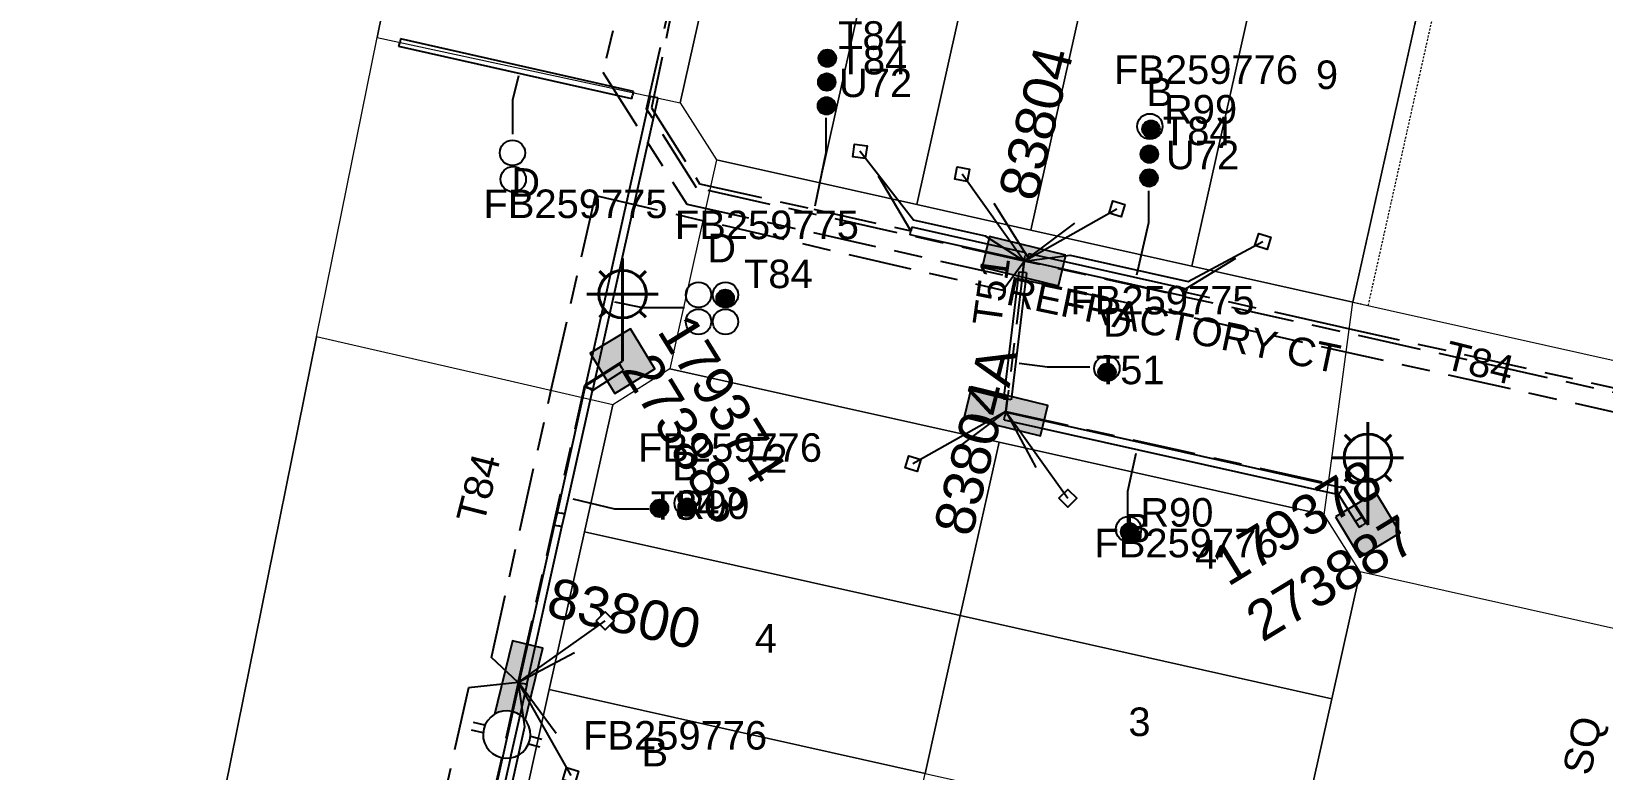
# Model space of a CAD drawing. Header units: metres. Extents: x 311347 to 316656, y 6252667 to 6255486.
# Drawn here: x 314543.3 to 314642.3, y 6254763.3 to 6254809.8 of the extents above; entities that cross this region are included whole.
import ezdxf
from ezdxf.enums import TextEntityAlignment as Align

# ---------------------------------------------------------------- set-up
doc = ezdxf.new("R2010")
doc.units = ezdxf.units.M
for name, pattern in [('Cable Exist UG', [8.2, 4, -1.2, 1.8, -1.2]), ('HIDDEN', [0.375, 0.25, -0.125]), ('HIDDEN2', [0.1875, 0.125, -0.0625])]:
    doc.linetypes.add(name, pattern=pattern)
doc.layers.get('0').update_dxf_attribs({"color": 6})
for name, color, linetype, lineweight in [('Cadastre Buildings_SP_EXT', 9, 'Continuous', 5), ('Cadastre Land Parcels_SP_EXT', 9, 'Continuous', 5), ('Cadastre Other Property_SP_EXT', 9, 'HIDDEN', 5), ('Cadastre Roads_SP_EXT', 7, 'Continuous', 5)]:
    doc.layers.add(name, color=color, linetype=linetype, lineweight=lineweight)
for name, color, linetype in [('Duct_SP_EXT', 7, 'Continuous'), ('Equip_LV_EXT', 7, 'Continuous'), ('Equip_SP_SL_EXT', 7, 'Continuous'), ('Mains_HV_EXT', 7, 'Continuous'), ('Mains_LV_EXT', 7, 'Continuous'), ('Mains_LV_SL_EXT', 7, 'Continuous'), ('Services_SP_EXT', 7, 'Continuous'), ('SupportsUG_SP_LV_EXT', 7, 'Continuous'), ('SupportsUG_SP_LV_SL_EXT', 7, 'Continuous'), ('Trench_SP_EXT', 7, 'Continuous')]:
    doc.layers.add(name, color=color, linetype=linetype)
doc.styles.add('COLUMN_LABEL', font='arial.ttf')
doc.styles.add('iecARIAL', font='arial.ttf', dxfattribs={"height": 2})
doc.styles.add('POLE_LABEL', font='arial.ttf')
doc.styles.get("Standard").update_dxf_attribs({"font": 'arial.ttf'})

# ---------------------------------------------------------------- blocks, each defined once
blk = doc.blocks.new('COLUMN_EXT')
blk.add_hatch(color=256).paths.add_polyline_path([(-1.485, 1.485), (-1.485, -1.485), (1.485, -1.485), (1.485, 1.485)])
blk.add_lwpolyline([(-1.485, -1.485), (1.485, -1.485), (1.485, 1.485), (-1.485, 1.485)], close=True)
for tag, height, style, flags, p in [('ASSET_NUM', 2.5, 'COLUMN_LABEL', 8, (2, 2)), ('STRUCTURE_PLANT_NUMBER', 0.2, 'POLE_LABEL', 9, (1.813, 0.031)), ('STREET_CODE', 0.2, 'COLUMN_LABEL', 9, (1.813, -0.2))]:
    blk.add_attdef(tag, text='', height=height, dxfattribs=dict(style=style, flags=flags)).set_placement(p, align=Align.MIDDLE_LEFT)
at = {"flags": 9}
for tag, p in [('OWNED_BY', (1.813, -0.6)), ('STATE', (1.813, -0.8)), ('COLUMN_TYPE', (1.813, -0.4)), ('USAGE', (1.813, -1)), ('STREETNAME', (1.813, -1.6)), ('SUBURB', (1.813, -1.8)), ('LEGEND', (1.813, -1.2)), ('LOCATION', (1.813, -1.4)), ('NOTES', (1.813, -2))]:
    blk.add_attdef(tag, text='', height=0.2, dxfattribs=at).set_placement(p, align=Align.MIDDLE_LEFT)
at = {"flags": 1}
blk.add_attdef('Z', (1.813, -2.351), '', height=0.2, dxfattribs=at)
blk = doc.blocks.new('PILLAR_EXT')
blk.add_hatch(color=256).paths.add_polyline_path([(-2.475, 0.99), (-2.475, -0.99), (2.475, -0.99), (2.475, 0.99)])
blk.add_lwpolyline([(-2.475, -0.99), (2.475, -0.99), (2.475, 0.99), (-2.475, 0.99)], close=True)
at = {"style": 'iecARIAL', "flags": 8}
blk.add_attdef('ASSET_NUM', (1.5, 3.5), '', height=2.5, dxfattribs=at)
for tag, p, flags in [('OWNED_BY', (0, -0.2), 9), ('STATE', (0, -0.4), 9), ('SUPPORT_TYPE', (0, -0.6), 9), ('USAGE', (0, -0.8), 9), ('LEGEND', (0, -1), 9), ('STREETNAME', (0, -1.8), 9), ('SUBURB', (0, -2), 1), ('LOCATION', (0, -1.2), 9), ('NOTES', (0, -1.4), 9), ('PARENT', (0, -1.6), 9)]:
    blk.add_attdef(tag, p, '', height=0.2, dxfattribs=dict(flags=flags))
blk = doc.blocks.new('DUCT_EXT')
blk.add_circle((0, 0.8), 0.8)
at = {"flags": 1}
blk.add_attdef('Z', (0, 0), '', height=0.2, dxfattribs=at)
at = {"flags": 9}
for tag, p in [('DUCT_CODE', (0, 0)), ('XSECT_TYPE', (0, -0.2)), ('STATE', (0, -0.6)), ('FB_REFERENCE', (0, -0.4)), ('NOTES', (0, -0.8))]:
    blk.add_attdef(tag, text='', height=0.2, dxfattribs=at).set_placement(p, align=Align.MIDDLE_LEFT)
blk = doc.blocks.new('SL_LANTERN_EXT')
at = {"lineweight": 40}
for p, q in [((0, 1.968), (0, 6.468)), ((-1.459, 5.676), (-1.061, 5.278)), ((1.458, 5.676), (1.06, 5.278)), ((-2.25, 4.218), (2.25, 4.218)), ((-1.459, 2.759), (-1.061, 3.157)), ((1.458, 2.759), (1.06, 3.157)), ((0, 0), (0, 2.721))]:
    blk.add_line(p, q, dxfattribs=at)
blk.add_circle((0, 4.218), 1.5, dxfattribs=at)
at = {"style": 'iecARIAL', "flags": 8}
blk.add_attdef('ASSET_NUM', (1.5, 1.5), '', height=2.5, dxfattribs=at)
for tag, p, height, flags in [('CONSTRUCTED_VOLTAGE', (0.981, -0.653), 0.2, 9), ('CONTROL_TYPE', (0.981, -0.853), 0.2, 9), ('LANTERN_PURPOSE', (0.981, -1.053), 0.2, 9), ('LNUMBER', (2.181, -3.253), 2.5, 8), ('OPERATING_VOLTAGE', (0.981, -1.653), 0.2, 9), ('ORIENTATION', (0.981, -1.853), 0.2, 9), ('OWNED_BY', (0.981, -2.053), 0.2, 9), ('LANTERN_TYPE', (0.981, -1.253), 0.2, 9), ('NO_PHASES', (0.981, -1.453), 0.2, 9), ('STATE', (0.981, -2.253), 0.2, 9), ('CEXIST', (0.981, -2.653), 0.2, 9), ('CNEW', (0.981, -2.853), 0.2, 9), ('CNUMBER', (0.981, -3.053), 0.2, 9), ('USAGE', (0.981, -2.453), 0.2, 9), ('CREMOVE', (0.981, -3.253), 0.2, 9), ('CREPLACE', (0.981, -3.453), 0.2, 9), ('LKINGHEIGHT', (0.981, -3.653), 0.2, 9), ('LBRACKET', (0.981, -3.853), 0.2, 9), ('LBRACKETVOCAB', (0.981, -4.053), 0.2, 9), ('LCATEGORY', (0.981, -4.253), 0.2, 9), ('LCHARGE1', (0.981, -4.453), 0.2, 9), ('LCHARGE1PERCENT', (0.981, -4.653), 0.2, 9), ('LCHARGE2', (0.981, -4.853), 0.2, 9), ('LCHARGE2PERCENT', (0.981, -5.053), 0.2, 9), ('LCHARGE3', (0.981, -5.253), 0.2, 9), ('LCHARGE3PERCENT', (0.981, -5.453), 0.2, 9), ('LEXIST', (0.981, -5.653), 0.2, 9), ('LLAMP', (0.981, -5.853), 0.2, 9), ('LLAMPVOCAB', (0.981, -6.053), 0.2, 9), ('LMAST', (0.981, -6.253), 0.2, 9), ('LMASTVOCAB', (0.981, -6.453), 0.2, 9), ('LNEW', (0.981, -6.653), 0.2, 9), ('LANTNUMBER', (0.981, -6.853), 0.2, 9), ('LOUTREACH', (0.981, -7.253), 0.2, 9), ('LOUTREACHVOCAB', (0.981, -7.453), 0.2, 9), ('LRATECODE', (0.981, -7.653), 0.2, 9), ('LREMOVE', (0.981, -7.853), 0.2, 9), ('LREPLACE', (0.981, -8.053), 0.2, 9), ('LTYPE', (0.981, -8.253), 0.2, 9), ('LTYPEVOCAB', (0.981, -8.453), 0.2, 9), ('LEGEND', (0.981, -8.653), 0.2, 9), ('LOCATION', (0.981, -8.853), 0.2, 9), ('NOTES', (0.981, -9.053), 0.2, 9), ('STREETNAME', (0.981, -9.253), 0.2, 9), ('SUBURB', (0.981, -9.453), 0.2, 1)]:
    blk.add_attdef(tag, p, '', height=height, dxfattribs=dict(flags=flags))
blk = doc.blocks.new('CCP_EXT')
at = {"flags": 9}
for tag, p in [('STATE', (0, -1.8)), ('USAGE', (0, -1.2)), ('LEGEND', (0, -1.4)), ('LIFE_SUPPORT', (0, -1.6)), ('NOTES', (0, -2))]:
    blk.add_attdef(tag, text='', height=0.2, dxfattribs=at).set_placement(p, align=Align.MIDDLE_LEFT)
blk.add_wipeout([(0, 0.566), (0.566, 0), (0, -0.566), (-0.566, 0)])
blk.add_lwpolyline([(-0.566, 0), (0, 0.566), (0.566, 0), (0, -0.566), (-0.566, 0)])
at = {"flags": 1}
blk.add_attdef('Z', (0, 0), '', height=0.2, dxfattribs=at)
at = {"flags": 9}
for tag, p in [('CCP_TYPE', (0, 0)), ('OPERATING_VOLTAGE', (0, -0.6)), ('ORIENTATION', (0, -0.8)), ('OWNED_BY', (0, -1)), ('CONSTRUCTED_VOLTAGE', (0, -0.2)), ('NO_PHASES', (0, -0.4))]:
    blk.add_attdef(tag, text='', height=0.2, dxfattribs=at).set_placement(p, align=Align.MIDDLE_LEFT)
blk = doc.blocks.new('LV_UG_LINKS_OPEN_EXT')
for p, q in [((-0.249, 1.473), (-0.249, 2.22)), ((0.249, 1.473), (0.249, 2.22)), ((-0.249, -1.473), (-0.249, -2.22)), ((0.249, -1.473), (0.249, -2.22))]:
    blk.add_line(p, q)
at = {"flags": 9}
for tag, p in [('ACTUAL_STATUS', (0, 0)), ('OPERATING_VOLTAGE', (0, -0.6)), ('ORIENTATION', (0, -0.8)), ('STATE', (0, -1)), ('CONSTRUCTED_VOLTAGE', (0, -0.2)), ('NO_PHASES', (0, -0.4)), ('SWITCH_TYPE', (0, -1.2)), ('USAGE', (0, -1.4)), ('NOTES', (0, -1.6))]:
    blk.add_attdef(tag, text='', height=0.2, dxfattribs=at).set_placement(p, align=Align.MIDDLE_LEFT)
at = {"flags": 1}
blk.add_attdef('Z', (0, 0), '', height=0.2, dxfattribs=at)
blk.add_wipeout([(-0.249, 1.473), (-0.432, 1.43), (-0.608, 1.365), (-0.774, 1.278), (-0.928, 1.171), (-1.067, 1.045), (-1.19, 0.903), (-1.294, 0.747), (-1.377, 0.579), (-1.439, 0.402), (-1.478, 0.218), (-1.494, 0.031), (-1.486, -0.156), (-1.455, -0.341), (-1.4, -0.521), (-1.324, -0.692), (-1.227, -0.853), (-1.11, -1), (-0.976, -1.131), (-0.827, -1.244), (-0.664, -1.338), (-0.491, -1.411), (-0.311, -1.461), (-0.125, -1.489), (0.062, -1.493), (0.249, -1.473), (0.432, -1.43), (0.608, -1.365), (0.774, -1.278), (0.928, -1.171), (1.067, -1.045), (1.19, -0.903), (1.294, -0.747), (1.377, -0.579), (1.439, -0.402), (1.478, -0.218), (1.494, -0.031), (1.486, 0.156), (1.455, 0.341), (1.4, 0.521), (1.324, 0.692), (1.227, 0.853), (1.11, 1), (0.976, 1.131), (0.827, 1.244), (0.664, 1.338), (0.491, 1.411), (0.311, 1.461), (0.125, 1.489), (-0.062, 1.493)])
blk.add_lwpolyline([(0, -1.494, 1), (0, 1.494, 1)], format="xyb", close=True)
blk = doc.blocks.new('CABLE_LARGE_EXT')
h = blk.add_hatch(color=256)
edge = h.paths.add_edge_path()
edge.add_arc((0, 0.55), 0.55, 0, 360)
blk.add_circle((0, 0.55), 0.55)
at = {"flags": 1}
blk.add_attdef('Z', (0, 0), '', height=0.2, dxfattribs=at)
at = {"flags": 9}
for tag, p in [('COND_CODE', (0, 0)), ('XSECT_SIZE', (0, -0.6)), ('STATE', (0, -0.4)), ('FB_REFERENCE', (0, -0.2)), ('NOTES', (0, -0.8))]:
    blk.add_attdef(tag, text='', height=0.2, dxfattribs=at).set_placement(p, align=Align.MIDDLE_LEFT)

msp = doc.modelspace()

# ---------------------------------------------------------------- linework, layer by layer
at = {"layer": 'Cadastre Buildings_SP_EXT', "linetype": 'Continuous'}
msp.add_lwpolyline([(314676.878, 6254807.362), (314632.07, 6254817.377), (314626.573, 6254792.778), (314663.02, 6254784.633), (314671.381, 6254782.764), (314676.878, 6254807.362)], close=True, dxfattribs=at)
at = {"layer": 'Cadastre Land Parcels_SP_EXT', "linetype": 'Continuous'}
for points in [[(314404.544, 6254868.215), (314314.167, 6254888.407), (314306.575, 6254854.768), (314284.177, 6254755.259), (314281.202, 6254742.04), (314264.221, 6254666.598), (314259.847, 6254647.168), (314256.123, 6254630.623), (314341.639, 6254611.54), (314323.417, 6254530.123), (314327.262, 6254529.27), (314381.415, 6254517.323), (314408.838, 6254511.058), (314450.723, 6254698.322), (314538.58, 6254678.716), (314552.777, 6254748.82), (314561.239, 6254790.598), (314565.058, 6254809.458), (314569.098, 6254829.406), (314567.541, 6254831.797), (314511.326, 6254844.357), (314419.663, 6254864.837), (314404.544, 6254868.215)], [(314598.462, 6254824.889), (314590.971, 6254826.563), (314588.582, 6254825.047), (314584.174, 6254805.332), (314586.45, 6254801.747), (314592.964, 6254800.291), (314598.462, 6254824.889)], [(314604.581, 6254823.521), (314598.462, 6254824.889), (314592.964, 6254800.291), (314599.083, 6254798.923), (314604.581, 6254823.521)], [(314611.779, 6254821.913), (314604.581, 6254823.521), (314599.083, 6254798.923), (314606.282, 6254797.314), (314611.779, 6254821.913)], [(314616.428, 6254795.046), (314621.925, 6254819.646), (314616.351, 6254820.891), (314611.779, 6254821.913), (314606.282, 6254797.314), (314616.428, 6254795.046)], [(314632.07, 6254817.377), (314621.925, 6254819.646), (314616.428, 6254795.046), (314626.573, 6254792.778), (314632.07, 6254817.377)], [(314604.269, 6254783.939), (314583.505, 6254788.579), (314579.921, 6254786.299), (314578.134, 6254778.3), (314601.827, 6254773.011), (314604.269, 6254783.939)], [(314624.765, 6254779.357), (314604.269, 6254783.939), (314601.827, 6254773.011), (314625.252, 6254767.775), (314627.04, 6254775.774), (314624.765, 6254779.357)], [(314601.827, 6254773.011), (314578.134, 6254778.3), (314575.911, 6254768.356), (314599.604, 6254763.065), (314601.827, 6254773.011)], [(314625.252, 6254767.775), (314601.827, 6254773.011), (314599.604, 6254763.065), (314623.029, 6254757.83), (314625.252, 6254767.775)], [(314597.381, 6254753.118), (314599.604, 6254763.065), (314575.911, 6254768.356), (314573.687, 6254758.41), (314597.381, 6254753.118)]]:
    msp.add_lwpolyline(points, close=True, dxfattribs=at)
at = {"layer": 'Cadastre Other Property_SP_EXT', "linetype": 'HIDDEN2'}
msp.add_lwpolyline([(314627.549, 6254792.559), (314633.047, 6254817.16), (314632.07, 6254817.378), (314626.573, 6254792.779), (314627.549, 6254792.559)], close=True, dxfattribs=at)
at = {"layer": 'Cadastre Roads_SP_EXT', "linetype": 'Continuous'}
for points in [[(314565.058, 6254809.458), (314576.169, 6254807.059), (314584.174, 6254805.332), (314588.582, 6254825.047), (314577.263, 6254827.579), (314569.098, 6254829.406), (314565.058, 6254809.458)], [(314656.446, 6254769.201), (314639.362, 6254773.019), (314627.04, 6254775.774), (314625.252, 6254767.775), (314623.029, 6254757.83), (314620.806, 6254747.884), (314618.969, 6254739.661), (314639.103, 6254735.161), (314644.15, 6254734.034), (314648.375, 6254733.089), (314649.795, 6254739.438), (314651.414, 6254746.679), (314653.031, 6254753.922), (314654.65, 6254761.163), (314656.446, 6254769.201)]]:
    msp.add_lwpolyline(points, close=True, dxfattribs=at)
at = {"layer": 'Duct_SP_EXT'}
for p, q in [((314566.534, 6254809.369), (314566.481, 6254809.135)), ((314581.215, 6254806.066), (314566.534, 6254809.369)), ((314566.428, 6254808.901), (314566.481, 6254809.135)), ((314581.109, 6254805.598), (314566.428, 6254808.901)), ((314582.281, 6254805.755), (314578.181, 6254787.408)), ((314582.749, 6254805.651), (314578.65, 6254787.304)), ((314581.109, 6254805.598), (314581.162, 6254805.832)), ((314581.215, 6254806.066), (314581.162, 6254805.832)), ((314582.281, 6254805.755), (314582.515, 6254805.703)), ((314582.749, 6254805.651), (314582.515, 6254805.703)), ((314598.765, 6254797.498), (314598.712, 6254797.264)), ((314605.964, 6254795.889), (314598.765, 6254797.498)), ((314598.66, 6254797.03), (314598.712, 6254797.264)), ((314605.859, 6254795.421), (314598.66, 6254797.03)), ((314605.859, 6254795.421), (314605.911, 6254795.655)), ((314605.964, 6254795.889), (314605.911, 6254795.655)), ((314606.041, 6254795.38), (314606.094, 6254795.614)), ((314606.146, 6254795.848), (314606.094, 6254795.614)), ((314606.146, 6254795.848), (314616.11, 6254793.621)), ((314605.522, 6254794.689), (314604.558, 6254786.677)), ((314605.999, 6254794.632), (314605.034, 6254786.62)), ((314605.522, 6254794.689), (314605.761, 6254794.66)), ((314605.999, 6254794.632), (314605.761, 6254794.66)), ((314606.041, 6254795.38), (314616.005, 6254793.153)), ((314616.11, 6254793.621), (314616.057, 6254793.387)), ((314616.005, 6254793.153), (314616.057, 6254793.387)), ((314578.203, 6254787.505), (314580.338, 6254788.863)), ((314580.338, 6254788.863), (314580.466, 6254788.661)), ((314580.595, 6254788.458), (314580.466, 6254788.661)), ((314578.628, 6254787.207), (314580.595, 6254788.458)), ((314576.419, 6254779.522), (314578.203, 6254787.505)), ((314576.888, 6254779.418), (314578.628, 6254787.207)), ((314578.181, 6254787.408), (314578.415, 6254787.356)), ((314578.203, 6254787.505), (314578.415, 6254787.356)), ((314578.628, 6254787.207), (314578.415, 6254787.356)), ((314578.65, 6254787.304), (314578.415, 6254787.356)), ((314604.558, 6254786.677), (314604.796, 6254786.649)), ((314605.034, 6254786.62), (314604.796, 6254786.649)), ((314604.588, 6254785.364), (314604.64, 6254785.598)), ((314604.692, 6254785.832), (314604.64, 6254785.598)), ((314625.674, 6254780.65), (314625.823, 6254780.862)), ((314625.674, 6254780.65), (314626.75, 6254778.955)), ((314625.972, 6254781.075), (314625.823, 6254780.862)), ((314625.972, 6254781.075), (314627.155, 6254779.212)), ((314574.018, 6254768.779), (314576.241, 6254778.723)), ((314576.241, 6254778.723), (314576.419, 6254779.522)), ((314576.241, 6254778.723), (314576.475, 6254778.671)), ((314576.419, 6254779.522), (314576.419, 6254779.522)), ((314576.419, 6254779.522), (314576.653, 6254779.47)), ((314576.419, 6254779.522), (314576.653, 6254779.47)), ((314576.709, 6254778.618), (314576.475, 6254778.671)), ((314576.888, 6254779.418), (314576.653, 6254779.47)), ((314576.888, 6254779.418), (314576.653, 6254779.47)), ((314576.709, 6254778.618), (314576.888, 6254779.418)), ((314576.888, 6254779.418), (314576.888, 6254779.418)), ((314626.75, 6254778.955), (314626.953, 6254779.083)), ((314626.75, 6254778.955), (314626.98, 6254778.593)), ((314627.155, 6254779.212), (314626.953, 6254779.083)), ((314626.98, 6254778.593), (314627.182, 6254778.721)), ((314627.155, 6254779.212), (314627.385, 6254778.85)), ((314627.385, 6254778.85), (314627.182, 6254778.721)), ((314574.486, 6254768.675), (314576.709, 6254778.618)), ((314574.018, 6254768.779), (314574.252, 6254768.727)), ((314574.018, 6254768.779), (314574.252, 6254768.727)), ((314574.486, 6254768.675), (314574.252, 6254768.727)), ((314574.486, 6254768.675), (314574.252, 6254768.727))]:
    msp.add_line(p, q, dxfattribs=at)
for points in [[(314573.613, 6254803.369), (314573.613, 6254805.532), (314573.995, 6254807.06)], [(314593.342, 6254804.395), (314593.342, 6254802.186), (314592.658, 6254798.828)], [(314584.437, 6254792.417), (314581.811, 6254792.417), (314580.052, 6254792.776)], [(314609.994, 6254788.666), (314607.327, 6254788.666), (314605.544, 6254788.903)], [(314612.399, 6254778.636), (314612.399, 6254780.854), (314612.922, 6254783.26)], [(314582.209, 6254779.716), (314580.054, 6254779.716), (314577.41, 6254780.354)]]:
    msp.add_lwpolyline(points, dxfattribs=at)
at = {"layer": 'Mains_LV_EXT', "linetype": 'Cable Exist UG'}
msp.add_lwpolyline([(314605.845, 6254795.361), (314604.705, 6254785.891)], dxfattribs=at)
at = {"layer": 'Trench_SP_EXT', "linetype": 'Cable Exist UG'}
for points in [[(314606.093, 6254795.614), (314603.681, 6254799.432)], [(314605.845, 6254795.361), (314609.537, 6254798.124)], [(314605.719, 6254794.317), (314605.845, 6254795.361)], [(314670.439, 6254781.233), (314662.649, 6254782.974), (314661.538, 6254783.222), (314661.538, 6254783.222), (314626.202, 6254791.119), (314625.565, 6254791.261), (314625.565, 6254791.261), (314616.057, 6254793.387), (314615.788, 6254793.46)], [(314604.705, 6254785.891), (314604.832, 6254786.949)], [(314604.705, 6254785.891), (314601.014, 6254783.129)], [(314604.705, 6254785.891), (314606.87, 6254781.821)], [(314573.963, 6254768.81), (314578.029, 6254770.957)], [(314573.963, 6254768.81), (314576.721, 6254765.101)]]:
    msp.add_lwpolyline(points, dxfattribs=at)

# ---------------------------------------------------------------- block references
at = {"layer": 'Duct_SP_EXT'}
for name, p in [('CABLE_LARGE_EXT', (314593.445, 6254807.602)), ('CABLE_LARGE_EXT', (314593.408, 6254806.102)), ('CABLE_LARGE_EXT', (314593.389, 6254804.602)), ('DUCT_EXT', (314613.78, 6254803.056)), ('CABLE_LARGE_EXT', (314613.848, 6254803.136)), ('DUCT_EXT', (314573.588, 6254801.386)), ('CABLE_LARGE_EXT', (314613.747, 6254801.556)), ('DUCT_EXT', (314573.64, 6254799.721)), ('CABLE_LARGE_EXT', (314613.725, 6254800.056)), ('DUCT_EXT', (314585.319, 6254792.44)), ('DUCT_EXT', (314587.019, 6254792.44)), ('CABLE_LARGE_EXT', (314587.002, 6254792.473)), ('DUCT_EXT', (314585.319, 6254790.74)), ('DUCT_EXT', (314587.019, 6254790.74)), ('DUCT_EXT', (314611.075, 6254787.802)), ('CABLE_LARGE_EXT', (314611.075, 6254787.802)), ('DUCT_EXT', (314584.604, 6254779.299)), ('CABLE_LARGE_EXT', (314582.862, 6254779.228)), ('CABLE_LARGE_EXT', (314584.604, 6254779.299)), ('DUCT_EXT', (314612.435, 6254777.656)), ('CABLE_LARGE_EXT', (314612.503, 6254777.742))]:
    msp.add_blockref(name, p, dxfattribs=at)
at = {"layer": 'Equip_SP_SL_EXT'}
ref = msp.add_blockref('SL_LANTERN_EXT', (314580.534, 6254789.06), dxfattribs=at)
ref.add_attrib('ASSET_NUM', '179374', dxfattribs={"layer": '0', "height": 2.5, "rotation": 301.81609, "style": 'iecARIAL'}).set_placement((314582.034, 6254790.56), align=Align.BOTTOM_LEFT)
ref = msp.add_blockref('SL_LANTERN_EXT', (314627.526, 6254778.74), dxfattribs=at)
ref.add_attrib('ASSET_NUM', '179378', dxfattribs={"layer": '0', "height": 2.5, "rotation": 31.45476, "style": 'iecARIAL'}).set_placement((314629.026, 6254780.24), align=Align.BOTTOM_RIGHT)
at = {"layer": 'SupportsUG_SP_LV_EXT'}
ref = msp.add_blockref('PILLAR_EXT', (314605.845, 6254795.361), dxfattribs=dict(at, rotation=166.209030626992))
ref.add_attrib('ASSET_NUM', '83804', dxfattribs={"layer": '0', "height": 2.5, "rotation": 75.98657, "style": 'iecARIAL'}).set_placement((314607.345, 6254798.861), align=Align.BOTTOM_LEFT)
ref = msp.add_blockref('PILLAR_EXT', (314604.705, 6254785.891), dxfattribs=dict(at, rotation=346.2817806460009))
ref.add_attrib('ASSET_NUM', '83804A', dxfattribs={"layer": '0', "height": 2.5, "rotation": 75.85172, "style": 'iecARIAL'}).set_placement((314606.205, 6254789.391), align=Align.BOTTOM_RIGHT)
ref = msp.add_blockref('PILLAR_EXT', (314573.959, 6254768.791), dxfattribs=dict(at, rotation=76.31770547438046))
ref.add_attrib('ASSET_NUM', '83800', dxfattribs={"layer": '0', "height": 2.5, "rotation": 347.0802, "style": 'iecARIAL'}).set_placement((314575.459, 6254772.291), align=Align.BOTTOM_LEFT)
at = {"layer": 'SupportsUG_SP_LV_SL_EXT'}
ref = msp.add_blockref('COLUMN_EXT', (314580.534, 6254789.06), dxfattribs=dict(at, rotation=31.37062157727554))
ref.add_attrib('ASSET_NUM', '273883', dxfattribs={"layer": '0', "height": 2.5, "rotation": 301.3345, "style": 'COLUMN_LABEL'}).set_placement((314582.534, 6254789.81), align=Align.TOP_LEFT)
ref = msp.add_blockref('COLUMN_EXT', (314627.526, 6254778.74), dxfattribs=dict(at, rotation=301.2608670444377))
ref.add_attrib('ASSET_NUM', '273887', dxfattribs={"layer": '0', "height": 2.5, "rotation": 31.29709, "style": 'COLUMN_LABEL'}).set_placement((314629.526, 6254779.49), align=Align.TOP_RIGHT)

# ---------------------------------------------------------------- texts
at = {"layer": 'Cadastre Land Parcels_SP_EXT'}
for s, p in [('9', (314624.249, 6254806.212)), ('2', (314589.531, 6254782.026)), ('4', (314616.631, 6254775.971)), ('4', (314588.869, 6254770.683)), ('3', (314612.428, 6254765.42))]:
    msp.add_text(s, height=1.8, dxfattribs=at).set_placement(p)
at = {"layer": 'Cadastre Roads_SP_EXT'}
for s, rotation, p in [('REFRACTORY CT', 348.1784, (314604.631, 6254792.645)), ('PATENT SQ', 78.21102, (314639.387, 6254752.474))]:
    msp.add_text(s, height=1.8, rotation=rotation, dxfattribs=at).set_placement(p)
at = {"layer": 'Duct_SP_EXT'}
for s, p in [('T84', (314594.12, 6254808.686)), ('T84', (314594.151, 6254807.131)), ('FB259776', (314611.515, 6254806.534)), ('U72', (314594.174, 6254805.703)), ('B', (314613.565, 6254805.134)), ('R99', (314614.67, 6254804.035)), ('T84', (314614.597, 6254802.672)), ('U72', (314614.798, 6254801.153)), ('D', (314573.513, 6254799.424)), ('FB259775', (314571.765, 6254798.076)), ('FB259775', (314583.83, 6254796.747)), ('D', (314585.871, 6254795.286)), ('T84', (314588.187, 6254793.658)), ('FB259775', (314608.775, 6254792.002)), ('D', (314610.825, 6254790.602)), ('T51', (314610.375, 6254787.602)), ('FB259776', (314581.504, 6254782.709)), ('B', (314583.661, 6254781.543)), ('T84', (314582.302, 6254779.053)), ('R90', (314583.904, 6254779.099)), ('R90', (314613.175, 6254778.623)), ('B', (314612.146, 6254777.625)), ('FB259776', (314610.286, 6254776.686)), ('FB259776', (314578.041, 6254764.566)), ('B', (314581.725, 6254763.511))]:
    msp.add_text(s, height=1.8, dxfattribs=at).set_placement(p)
at = {"layer": 'Mains_LV_EXT'}
for s, rotation, p in [('T51', 82.05501, (314604.375, 6254791.198)), ('T84', 346.18024, (314632.247, 6254788.608)), ('T84', 75.68005, (314571.775, 6254778.715))]:
    msp.add_text(s, height=1.8, rotation=rotation, dxfattribs=at).set_placement(p)

# ---------------------------------------------------------------- next in the draw order: block references
at = {"layer": 'Services_SP_EXT'}
for p, rotation in [((314595.499, 6254802.285), 126.6581178118384), ((314601.947, 6254800.844), 124.2051308832243), ((314611.707, 6254798.663), 28.28638067151813), ((314620.907, 6254796.607), 27.21194838712518), ((314598.843, 6254782.589), 208.2134305720095), ((314577.26, 6254762.93), 298.255057694636)]:
    msp.add_blockref('CCP_EXT', p, dxfattribs=dict(at, rotation=rotation))
for p in [(314608.603, 6254780.408), (314579.44, 6254772.69)]:
    msp.add_blockref('CCP_EXT', p, dxfattribs=at)

# ---------------------------------------------------------------- next in the draw order: linework, layer by layer
at = {"layer": 'Cadastre Roads_SP_EXT', "linetype": 'Continuous'}
msp.add_lwpolyline([(314592.964, 6254800.291), (314586.45, 6254801.747), (314584.958, 6254795.083), (314583.505, 6254788.579), (314604.269, 6254783.939), (314624.765, 6254779.357), (314625.664, 6254786.033), (314626.573, 6254792.778), (314616.428, 6254795.046), (314606.282, 6254797.314), (314599.083, 6254798.923), (314592.964, 6254800.291)], close=True, dxfattribs=at)
msp.add_lwpolyline([(314573.687, 6254758.41), (314575.911, 6254768.356), (314578.134, 6254778.3), (314579.921, 6254786.299), (314579.921, 6254786.299), (314572.087, 6254788.101), (314570.579, 6254788.449), (314561.239, 6254790.598), (314552.777, 6254748.82)], dxfattribs=at)
at = {"layer": 'Duct_SP_EXT'}
for p, q in [((314604.692, 6254785.832), (314625.972, 6254781.075)), ((314604.588, 6254785.364), (314625.674, 6254780.65))]:
    msp.add_line(p, q, dxfattribs=at)
msp.add_lwpolyline([(314613.703, 6254799.789), (314613.703, 6254797.77), (314612.943, 6254794.471)], dxfattribs=at)
at = {"layer": 'Mains_LV_EXT', "linetype": 'Cable Exist UG'}
for points in [[(314605.845, 6254795.361), (314585.204, 6254799.975), (314582.042, 6254804.958), (314586.361, 6254824.285)], [(314573.959, 6254768.791), (314572.262, 6254770.376), (314576.119, 6254787.628), (314578.825, 6254799.493), (314604.502, 6254793.537), (314605.845, 6254795.361)], [(314670.869, 6254780.887), (314605.845, 6254795.361)]]:
    msp.add_lwpolyline(points, dxfattribs=at)
at = {"layer": 'Mains_LV_SL_EXT', "linetype": 'Cable Exist UG'}
for points in [[(314573.959, 6254768.791), (314578.149, 6254787.543), (314580.534, 6254789.06)], [(314604.705, 6254785.891), (314626.01, 6254781.128), (314627.526, 6254778.74)]]:
    msp.add_lwpolyline(points, dxfattribs=at)
at = {"layer": 'Services_SP_EXT'}
for points in [[(314605.845, 6254795.361), (314603.415, 6254796.93), (314598.875, 6254797.945), (314595.499, 6254802.285)], [(314605.845, 6254795.361), (314601.947, 6254800.844)], [(314605.845, 6254795.361), (314611.707, 6254798.663)], [(314605.845, 6254795.361), (314608.761, 6254795.735), (314616.202, 6254794.071), (314620.907, 6254796.607)], [(314604.705, 6254785.891), (314598.843, 6254782.589)], [(314604.705, 6254785.891), (314608.603, 6254780.408)], [(314573.959, 6254768.791), (314579.44, 6254772.69)]]:
    msp.add_lwpolyline(points, dxfattribs=at)
at = {"layer": 'Trench_SP_EXT', "linetype": 'Cable Exist UG'}
for points in [[(314586.361, 6254824.285), (314582.361, 6254805.016), (314585.392, 6254800.241), (314592.593, 6254798.632), (314598.712, 6254797.264)], [(314598.712, 6254797.264), (314596.483, 6254801.041)], [(314615.788, 6254793.46), (314619.683, 6254795.856)]]:
    msp.add_lwpolyline(points, dxfattribs=at)

# ---------------------------------------------------------------- next in the draw order: block references
at = {"layer": 'Equip_LV_EXT', "rotation": 76.32370787869073}
msp.add_blockref('LV_UG_LINKS_OPEN_EXT', (314573.227, 6254765.515), dxfattribs=at)

# ---------------------------------------------------------------- next in the draw order: linework, layer by layer
at = {"layer": 'Duct_SP_EXT'}
for p, q in [((314574.018, 6254768.779), (314571.794, 6254758.833)), ((314574.486, 6254768.675), (314572.262, 6254758.729))]:
    msp.add_line(p, q, dxfattribs=at)
at = {"layer": 'Mains_HV_EXT', "linetype": 'Cable Exist UG'}
msp.add_lwpolyline([(314574.333, 6254847.43), (314572.726, 6254848.912), (314567.531, 6254850.077), (314564.253, 6254835.455), (314585.003, 6254830.871), (314579.29, 6254807.271), (314584.575, 6254798.956), (314671.209, 6254779.54), (314674.585, 6254773.271), (314681.586, 6254771.548), (314681.841, 6254765.327), (314681.895, 6254763.487)], dxfattribs=at)
at = {"layer": 'Mains_LV_EXT', "linetype": 'Cable Exist UG'}
for points in [[(314573.959, 6254768.791), (314570.809, 6254768.458), (314566.548, 6254749.379), (314556.105, 6254750.125)], [(314574.043, 6254769.167), (314570.102, 6254751.528), (314568.302, 6254741.869), (314571.72, 6254729.982), (314575.08, 6254726.043), (314579.554, 6254722.729), (314579.718, 6254719.265), (314581.289, 6254718.587), (314585.12, 6254717.405), (314610.473, 6254711.739), (314612.235, 6254714.42)]]:
    msp.add_lwpolyline(points, dxfattribs=at)
at = {"layer": 'Services_SP_EXT'}
for points in [[(314573.959, 6254768.791), (314574.357, 6254765.992), (314572.687, 6254758.515), (314575.241, 6254753.89)], [(314573.959, 6254768.791), (314577.26, 6254762.93)]]:
    msp.add_lwpolyline(points, dxfattribs=at)

doc.saveas('drawing.dxf')
